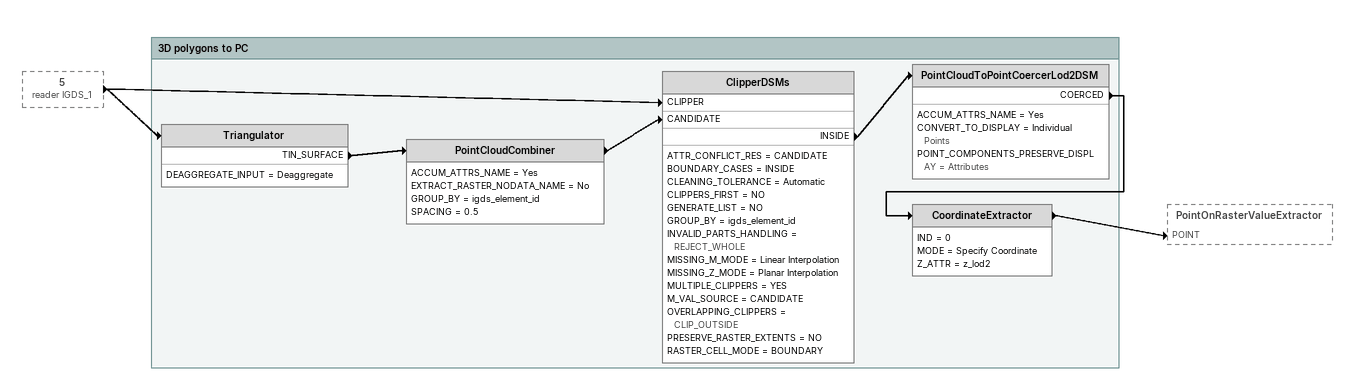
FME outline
5 (reader IGDS_1) [outside]
    -> Triangulator
    -> ClipperDSMs [CLIPPER]

Bookmark: 3D polygons to PC
Triangulator
    DEAGGREGATE_INPUT = Deaggregate
    TIN_SURFACE -> PointCloudCombiner
PointCloudCombiner
    ACCUM_ATTRS_NAME = Yes
    EXTRACT_RASTER_NODATA_NAME = No
    GROUP_BY = igds_element_id
    SPACING = 0.5
    -> ClipperDSMs [CANDIDATE]
ClipperDSMs
    ATTR_CONFLICT_RES = CANDIDATE
    BOUNDARY_CASES = INSIDE
    CLEANING_TOLERANCE = Automatic
    CLIPPERS_FIRST = NO
    GENERATE_LIST = NO
    GROUP_BY = igds_element_id
    INVALID_PARTS_HANDLING = REJECT_WHOLE
    MISSING_M_MODE = Linear Interpolation
    MISSING_Z_MODE = Planar Interpolation
    MULTIPLE_CLIPPERS = YES
    M_VAL_SOURCE = CANDIDATE
    OVERLAPPING_CLIPPERS = CLIP_OUTSIDE
    PRESERVE_RASTER_EXTENTS = NO
    RASTER_CELL_MODE = BOUNDARY
    INSIDE -> PointCloudToPointCoercerLod2DSM
PointCloudToPointCoercerLod2DSM
    ACCUM_ATTRS_NAME = Yes
    CONVERT_TO_DISPLAY = Individual Points
    POINT_COMPONENTS_PRESERVE_DISPLAY = Attributes
    COERCED -> CoordinateExtractor
CoordinateExtractor
    IND = 0
    MODE = Specify Coordinate
    Z_ATTR = z_lod2
    -> PointOnRasterValueExtractor [POINT]
